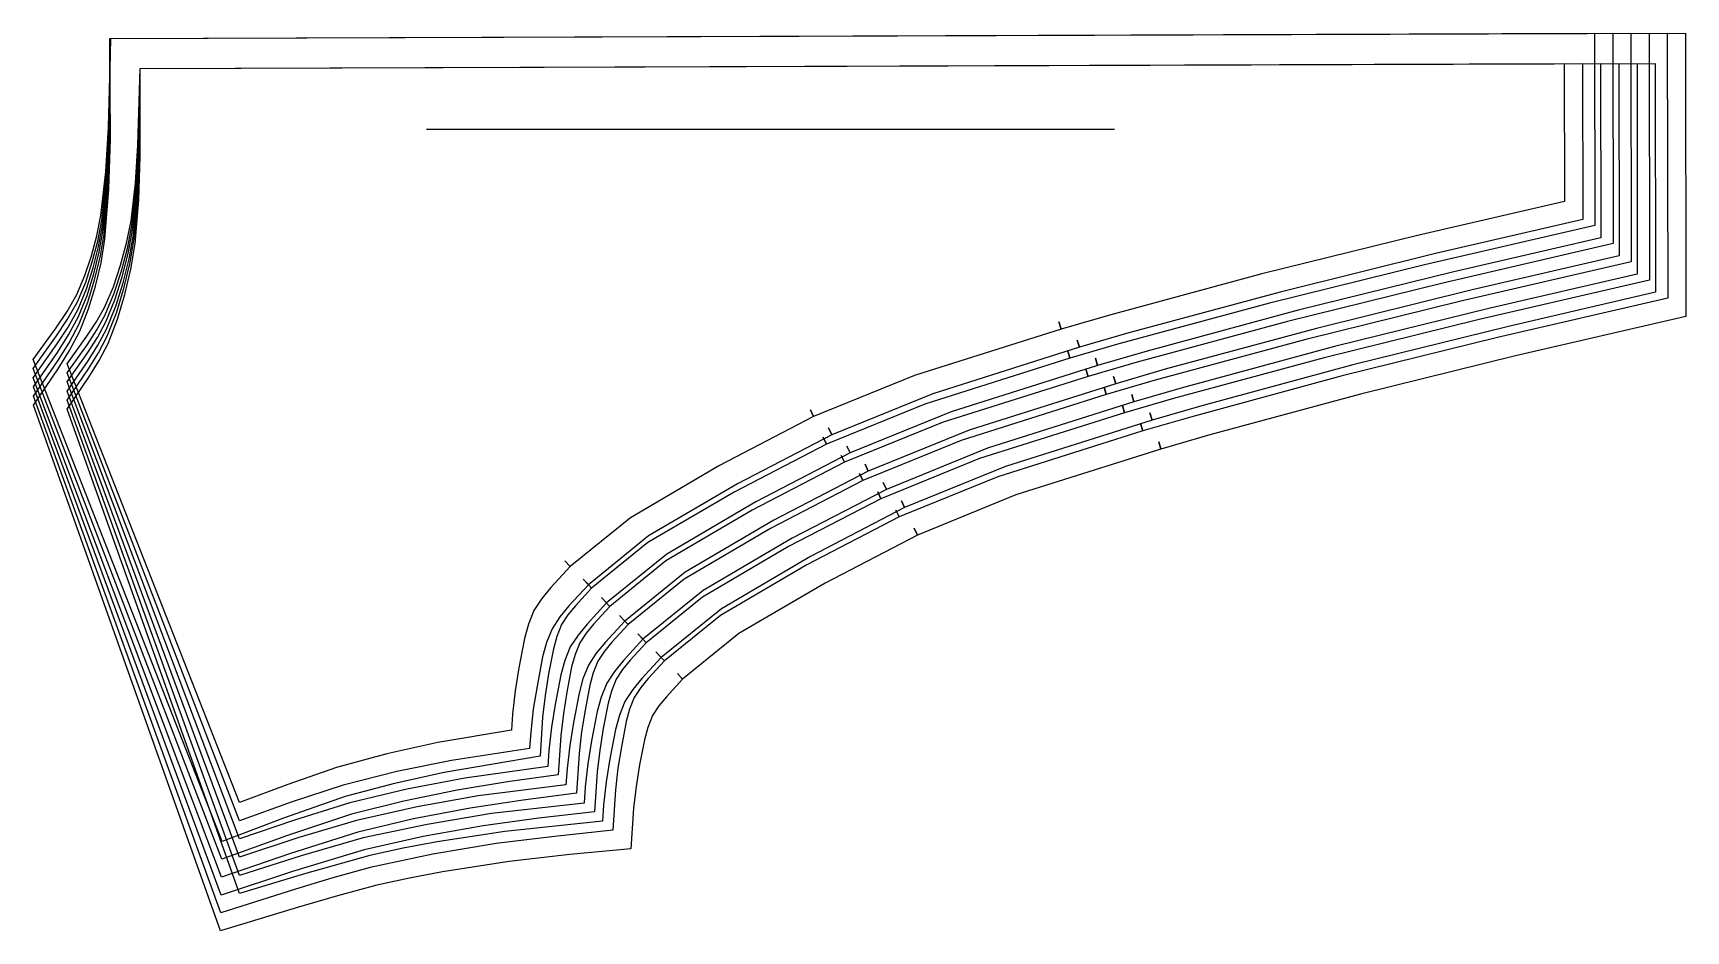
# Model space of a CAD drawing. Header units: inches. Extents: x 0 to 21.5, y 0 to 11.7.
import ezdxf

# ---------------------------------------------------------------- set-up
doc = ezdxf.new("R2010")
doc.units = ezdxf.units.IN

msp = doc.modelspace()

# ---------------------------------------------------------------- linework, layer by layer
at = {"layer": 'T001L001'}
for points in [[(0, 7.418), (0.3, 7.832), (0.442, 8.043), (0.569, 8.263), (0.674, 8.51), (0.759, 8.765), (0.829, 9.024), (0.881, 9.287), (0.945, 9.859), (0.979, 10.433), (1.01, 11.587), (20.269, 11.657), (20.275, 9.159), (18.063, 8.647), (16.049, 8.15), (14.096, 7.621), (13.46, 7.436), (13.431, 7.53), (13.46, 7.436), (11.577, 6.841), (10.298, 6.32), (10.256, 6.409), (10.298, 6.32), (9.1, 5.698), (7.98, 5.041), (7.251, 4.45), (7.183, 4.522), (7.251, 4.45), (7.042, 4.222), (6.944, 4.104), (6.86, 3.977), (6.799, 3.824), (6.755, 3.664), (6.693, 3.337), (6.648, 3.057), (6.615, 2.776), (6.581, 2.269), (5.336, 2.059), (4.691, 1.916), (4.053, 1.744), (3.251, 1.464), (2.455, 1.162), (0, 7.418)], [(0.001, 7.3), (0.305, 7.724), (0.448, 7.942), (0.577, 8.167), (0.683, 8.423), (0.769, 8.686), (0.839, 8.954), (0.892, 9.226), (0.953, 9.813), (0.984, 10.403), (1.008, 11.587), (20.506, 11.657), (20.511, 8.923), (18.299, 8.411), (16.286, 7.914), (14.332, 7.385), (13.696, 7.2), (13.668, 7.294), (13.696, 7.2), (11.813, 6.605), (10.534, 6.084), (10.492, 6.173), (10.534, 6.084), (9.336, 5.461), (8.216, 4.805), (7.487, 4.214), (7.42, 4.285), (7.487, 4.214), (7.278, 3.986), (7.18, 3.868), (7.096, 3.74), (7.035, 3.588), (6.991, 3.428), (6.929, 3.101), (6.884, 2.821), (6.852, 2.539), (6.817, 2.028), (6.159, 1.934), (5.504, 1.828), (4.815, 1.686), (4.134, 1.514), (3.288, 1.233), (2.45, 0.93), (0.001, 7.3)], [(0.003, 7.181), (0.31, 7.617), (0.455, 7.84), (0.584, 8.072), (0.692, 8.336), (0.779, 8.607), (0.85, 8.884), (0.902, 9.165), (0.96, 9.767), (0.989, 10.372), (1.005, 11.587), (20.742, 11.657), (20.747, 8.687), (18.535, 8.175), (16.522, 7.677), (14.568, 7.149), (13.932, 6.964), (13.904, 7.058), (13.932, 6.964), (12.049, 6.368), (10.77, 5.848), (10.729, 5.937), (10.77, 5.848), (9.572, 5.225), (8.452, 4.568), (7.723, 3.977), (7.656, 4.049), (7.723, 3.977), (7.514, 3.75), (7.416, 3.631), (7.332, 3.504), (7.271, 3.351), (7.227, 3.192), (7.165, 2.865), (7.12, 2.585), (7.088, 2.303), (7.053, 1.788), (6.362, 1.698), (5.672, 1.596), (4.94, 1.456), (4.214, 1.284), (3.327, 1.003), (2.446, 0.698), (0.003, 7.181)], [(0.004, 7.063), (0.316, 7.51), (0.462, 7.739), (0.592, 7.976), (0.701, 8.248), (0.789, 8.529), (0.86, 8.815), (0.912, 9.104), (0.968, 9.722), (0.994, 10.342), (1.003, 11.587), (20.978, 11.657), (20.983, 8.45), (18.771, 7.939), (16.758, 7.441), (14.805, 6.913), (14.169, 6.728), (14.14, 6.822), (14.169, 6.728), (12.286, 6.132), (11.006, 5.611), (10.965, 5.701), (11.006, 5.611), (9.808, 4.989), (8.689, 4.332), (7.959, 3.741), (7.892, 3.813), (7.959, 3.741), (7.75, 3.514), (7.653, 3.395), (7.568, 3.268), (7.507, 3.115), (7.464, 2.956), (7.401, 2.629), (7.356, 2.349), (7.324, 2.067), (7.289, 1.547), (6.564, 1.463), (5.841, 1.365), (5.065, 1.227), (4.296, 1.054), (3.366, 0.772), (2.442, 0.466), (0.004, 7.063)], [(0.006, 6.945), (0.321, 7.403), (0.468, 7.637), (0.6, 7.88), (0.711, 8.162), (0.799, 8.451), (0.871, 8.745), (0.923, 9.044), (0.976, 9.677), (0.999, 10.312), (1, 11.587), (21.214, 11.657), (21.22, 8.214), (19.008, 7.703), (16.994, 7.205), (15.041, 6.676), (14.405, 6.492), (14.376, 6.586), (14.405, 6.492), (12.522, 5.896), (11.242, 5.375), (11.201, 5.464), (11.242, 5.375), (10.044, 4.753), (8.925, 4.096), (8.196, 3.505), (8.128, 3.577), (8.196, 3.505), (7.986, 3.277), (7.889, 3.159), (7.804, 3.032), (7.744, 2.879), (7.7, 2.72), (7.637, 2.392), (7.592, 2.113), (7.56, 1.831), (7.525, 1.307), (6.767, 1.228), (6.011, 1.134), (5.191, 0.997), (4.378, 0.824), (3.89, 0.688), (3.405, 0.541), (2.438, 0.233), (0.006, 6.945)], [(0.007, 6.827), (0.326, 7.296), (0.475, 7.536), (0.608, 7.785), (0.72, 8.075), (0.81, 8.373), (0.882, 8.676), (0.933, 8.983), (0.984, 9.631), (1.004, 10.282), (0.998, 11.587), (21.451, 11.657), (21.456, 7.978), (19.244, 7.466), (17.23, 6.969), (15.277, 6.44), (14.641, 6.255), (14.612, 6.35), (14.641, 6.255), (12.758, 5.66), (11.479, 5.139), (11.437, 5.228), (11.479, 5.139), (10.281, 4.517), (9.161, 3.86), (8.432, 3.269), (8.364, 3.341), (8.432, 3.269), (8.223, 3.041), (8.125, 2.923), (8.041, 2.796), (7.98, 2.643), (7.936, 2.483), (7.874, 2.156), (7.829, 1.876), (7.796, 1.595), (7.761, 1.068), (6.97, 0.993), (6.181, 0.903), (5.317, 0.768), (4.888, 0.687), (4.461, 0.594), (3.951, 0.458), (3.444, 0.31), (2.435, 0), (0.007, 6.827)], [(0.444, 7.363), (0.7, 7.721), (0.82, 7.904), (0.929, 8.094), (1.043, 8.364), (1.136, 8.644), (1.213, 8.928), (1.272, 9.217), (1.328, 9.708), (1.36, 10.202), (1.391, 11.195), (19.877, 11.262), (19.881, 9.472), (17.971, 9.03), (15.951, 8.531), (13.99, 8), (13.346, 7.813), (13.317, 7.907), (13.346, 7.813), (11.443, 7.211), (10.132, 6.678), (10.091, 6.767), (10.132, 6.678), (8.909, 6.042), (7.755, 5.365), (6.972, 4.731), (6.905, 4.803), (6.972, 4.731), (6.72, 4.457), (6.603, 4.314), (6.501, 4.16), (6.43, 3.982), (6.379, 3.796), (6.306, 3.414), (6.258, 3.116), (6.224, 2.816), (6.209, 2.606), (5.256, 2.445), (4.594, 2.298), (3.939, 2.122), (3.307, 1.902), (2.68, 1.667), (0.444, 7.363)], [(0.444, 7.245), (0.705, 7.615), (0.828, 7.804), (0.938, 8), (1.053, 8.28), (1.147, 8.568), (1.224, 8.861), (1.282, 9.158), (1.337, 9.665), (1.366, 10.173), (1.391, 11.195), (20.113, 11.262), (20.117, 9.236), (18.207, 8.794), (16.187, 8.295), (14.226, 7.764), (13.582, 7.577), (13.553, 7.671), (13.582, 7.577), (11.679, 6.975), (10.368, 6.442), (10.327, 6.531), (10.368, 6.442), (9.145, 5.806), (7.991, 5.129), (7.209, 4.495), (7.141, 4.567), (7.209, 4.495), (6.956, 4.22), (6.839, 4.078), (6.737, 3.924), (6.666, 3.746), (6.615, 3.56), (6.542, 3.178), (6.494, 2.88), (6.46, 2.58), (6.446, 2.37), (5.43, 2.215), (4.724, 2.069), (4.025, 1.893), (3.35, 1.671), (2.68, 1.431), (0.444, 7.245)], [(0.444, 7.127), (0.71, 7.509), (0.835, 7.704), (0.946, 7.907), (1.063, 8.195), (1.158, 8.492), (1.235, 8.794), (1.293, 9.1), (1.345, 9.621), (1.372, 10.144), (1.391, 11.195), (20.349, 11.262), (20.353, 9), (18.444, 8.558), (16.423, 8.059), (14.462, 7.528), (13.818, 7.341), (13.79, 7.435), (13.818, 7.341), (11.916, 6.739), (10.605, 6.205), (10.563, 6.295), (10.605, 6.205), (9.382, 5.57), (8.228, 4.893), (7.445, 4.259), (7.377, 4.33), (7.445, 4.259), (7.193, 3.984), (7.075, 3.841), (6.973, 3.688), (6.902, 3.51), (6.851, 3.323), (6.778, 2.942), (6.73, 2.644), (6.696, 2.343), (6.682, 2.134), (5.604, 1.984), (4.854, 1.841), (4.112, 1.664), (3.393, 1.439), (2.68, 1.195), (0.444, 7.127)], [(0.444, 7.009), (0.715, 7.403), (0.842, 7.604), (0.955, 7.813), (1.074, 8.11), (1.169, 8.416), (1.247, 8.727), (1.304, 9.042), (1.354, 9.577), (1.378, 10.115), (1.391, 11.195), (20.585, 11.262), (20.589, 8.763), (18.68, 8.322), (16.659, 7.822), (14.698, 7.292), (14.054, 7.105), (14.026, 7.199), (14.054, 7.105), (12.152, 6.503), (10.841, 5.969), (10.8, 6.058), (10.841, 5.969), (9.618, 5.334), (8.464, 4.657), (7.681, 4.022), (7.614, 4.094), (7.681, 4.022), (7.429, 3.748), (7.311, 3.605), (7.209, 3.452), (7.138, 3.273), (7.087, 3.087), (7.014, 2.706), (6.966, 2.407), (6.932, 2.107), (6.918, 1.897), (5.778, 1.754), (4.984, 1.612), (4.198, 1.435), (3.436, 1.207), (2.68, 0.958), (0.444, 7.009)], [(0.444, 6.891), (0.719, 7.297), (0.849, 7.505), (0.964, 7.72), (1.084, 8.025), (1.18, 8.34), (1.258, 8.66), (1.314, 8.984), (1.363, 9.534), (1.385, 10.086), (1.391, 11.195), (20.821, 11.262), (20.825, 8.527), (18.916, 8.085), (16.896, 7.586), (14.934, 7.056), (14.291, 6.868), (14.262, 6.963), (14.291, 6.868), (12.388, 6.267), (11.077, 5.733), (11.036, 5.822), (11.077, 5.733), (9.854, 5.098), (8.7, 4.421), (7.917, 3.786), (7.85, 3.858), (7.917, 3.786), (7.665, 3.512), (7.547, 3.369), (7.446, 3.216), (7.375, 3.037), (7.323, 2.851), (7.25, 2.469), (7.203, 2.171), (7.168, 1.871), (7.154, 1.661), (5.952, 1.524), (5.114, 1.383), (4.284, 1.207), (3.479, 0.975), (2.68, 0.722), (0.444, 6.891)], [(0.444, 6.773), (0.724, 7.191), (0.856, 7.405), (0.973, 7.626), (1.094, 7.941), (1.191, 8.264), (1.269, 8.592), (1.325, 8.925), (1.372, 9.49), (1.391, 10.057), (1.391, 11.195), (21.058, 11.262), (21.062, 8.291), (19.152, 7.849), (17.132, 7.35), (15.171, 6.819), (14.527, 6.632), (14.498, 6.726), (14.527, 6.632), (12.624, 6.03), (11.313, 5.497), (11.272, 5.586), (11.313, 5.497), (10.09, 4.861), (8.936, 4.184), (8.153, 3.55), (8.086, 3.622), (8.153, 3.55), (7.901, 3.276), (7.784, 3.133), (7.682, 2.979), (7.611, 2.801), (7.56, 2.615), (7.487, 2.233), (7.439, 1.935), (7.405, 1.635), (7.39, 1.425), (6.126, 1.293), (5.244, 1.155), (4.806, 1.073), (4.37, 0.978), (3.522, 0.743), (2.68, 0.486), (0.444, 6.773)], [(5.106, 10.41), (14.038, 10.41)]]:
    msp.add_lwpolyline(points, dxfattribs=at)

doc.saveas('drawing.dxf')
